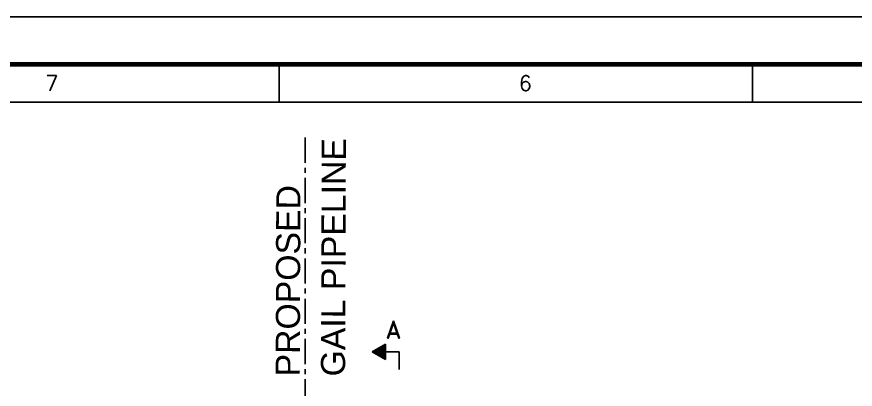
# Model space of a CAD drawing. Extents: x 278807 to 397707, y 326263 to 410363.
# Drawn here: x 334174 to 350829, y 402968 to 410363 of the extents above; entities that cross this region are included whole.
import ezdxf
from ezdxf.enums import TextEntityAlignment as Align

# ---------------------------------------------------------------- set-up
doc = ezdxf.new("R2010")
doc.units = 0
doc.header["$LTSCALE"] = 400
doc.header["$MEASUREMENT"] = 0
doc.linetypes.add('CENTER', pattern=[2, 1.25, -0.25, 0.25, -0.25])
doc.layers.get('0').update_dxf_attribs({"linetype": 'CONTINUOUS'})
for name, color, linetype in [('CENTRE', 1, 'CENTER'), ('TEXT', 3, 'CONTINUOUS'), ('WORK', 7, 'CONTINUOUS')]:
    doc.layers.add(name, color=color, linetype=linetype)
doc.styles.add('ARIAL', font='ARIAL.TTF', dxfattribs={"height": 1})
doc.styles.add('ROMANC', font='romand.shx', dxfattribs={"height": 3})
doc.styles.get("Standard").update_dxf_attribs({"font": 'romans.shx'})

msp = doc.modelspace()

# ---------------------------------------------------------------- hatches: boundary and pattern name
h = msp.add_hatch()
h.set_pattern_fill('ANSI31', color=256, scale=126, angle=630, style=0)
h.set_pattern_definition([(45, (315037.673, 342082.927), (11.1369318, -11.1369318), [])])
h.paths.add_polyline_path([(341495.758, 403863.391), (341495.758, 403560.282), (341233.258, 403711.836)])

# ---------------------------------------------------------------- linework, layer by layer
at = {"color": 7}
for p, q in [((339385.323, 408667.026), (339385.323, 409419.558)), ((348791.968, 408667.026), (348791.968, 409419.558)), ((396953.994, 408667.026), (282569.184, 408667.026))]:
    msp.add_line(p, q, dxfattribs=at)
for p, q in [((341233.258, 403711.836), (341495.758, 403863.391)), ((341495.758, 403560.282), (341495.758, 403863.391)), ((341233.258, 403711.836), (341495.758, 403560.282)), ((341495.758, 403711.443), (341770.415, 403711.443)), ((341770.415, 403711.443), (341770.415, 403358.878))]:
    msp.add_line(p, q)
at = {"color": 7, "const_width": 90.304}
msp.add_lwpolyline([(396953.994, 327015.105), (396953.994, 409419.558), (281816.652, 409419.558)], dxfattribs=at)
at = {"layer": 'CENTRE'}
msp.add_line((339902.309, 407965.331), (339902.309, 397347.076), dxfattribs=at)
at = {"layer": 'WORK'}
msp.add_lwpolyline([(278806.525, 326262.574), (397706.525, 326262.574), (397706.525, 410362.574), (278806.525, 410362.574)], close=True, dxfattribs=at)

# ---------------------------------------------------------------- texts
at = {"layer": 'TEXT'}
for s, p in [('7', (334870.133, 409043.292)), ('6', (344276.778, 409043.292))]:
    msp.add_text(s, height=301.013, dxfattribs=at).set_placement(p, align=Align.MIDDLE)
at = {"layer": 'TEXT', "style": 'ARIAL'}
for s, p in [('GAIL PIPELINE', (340696.85, 403220.97, -95980.8)), ('PROPOSED ', (339796.728, 403220.97, -95980.8))]:
    msp.add_text(s, height=480, rotation=89.8101657, dxfattribs=at).set_placement(p)
at = {"layer": 'TEXT', "color": 3, "style": 'ROMANC'}
msp.add_text('A', height=350, dxfattribs=at).set_placement((341508.225, 403978.909))

doc.saveas('drawing.dxf')
